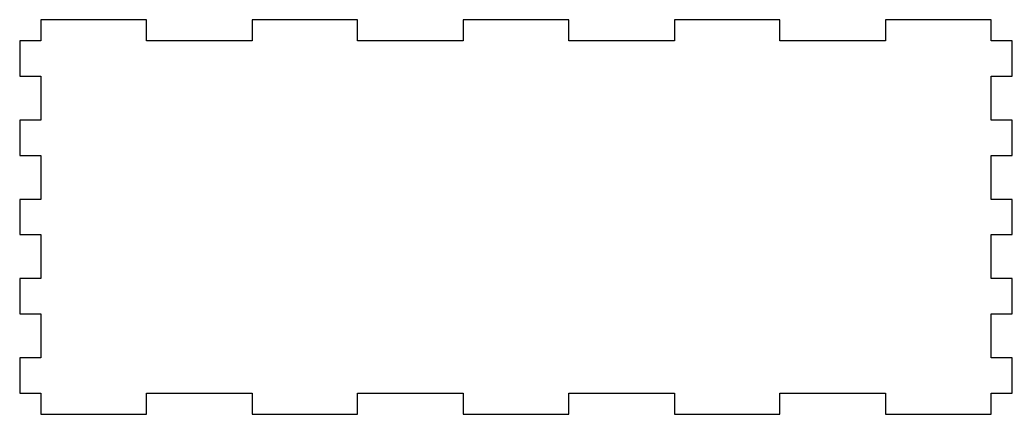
# Model space of a CAD drawing. Header units: millimetres. Extents: x -3 to 138, y -3 to 53.
import ezdxf

# ---------------------------------------------------------------- set-up
doc = ezdxf.new("R2010")
doc.units = ezdxf.units.MM

msp = doc.modelspace()

# ---------------------------------------------------------------- linework, layer by layer
msp.add_lwpolyline([(135, -3), (135, 0), (138, 0), (138, 5), (135, 5), (135, 11.25), (138, 11.25), (138, 16.25), (135, 16.25), (135, 22.5), (138, 22.5), (138, 27.5), (135, 27.5), (135, 33.75), (138, 33.75), (138, 38.75), (135, 38.75), (135, 45), (138, 45), (138, 50), (135, 50), (135, 53), (120, 53), (120, 50), (105, 50), (105, 53), (90, 53), (90, 50), (75, 50), (75, 53), (60, 53), (60, 50), (45, 50), (45, 53), (30, 53), (30, 50), (15, 50), (15, 53), (0, 53), (0, 50), (-3, 50), (-3, 45), (0, 45), (0, 38.75), (-3, 38.75), (-3, 33.75), (0, 33.75), (0, 27.5), (-3, 27.5), (-3, 22.5), (0, 22.5), (0, 16.25), (-3, 16.25), (-3, 11.25), (0, 11.25), (0, 5), (-3, 5), (-3, 0), (0, 0), (0, -3), (15, -3), (15, 0), (30, 0), (30, -3), (45, -3), (45, 0), (60, 0), (60, -3), (75, -3), (75, 0), (90, 0), (90, -3), (105, -3), (105, 0), (120, 0), (120, -3)], close=True)

doc.saveas('drawing.dxf')
